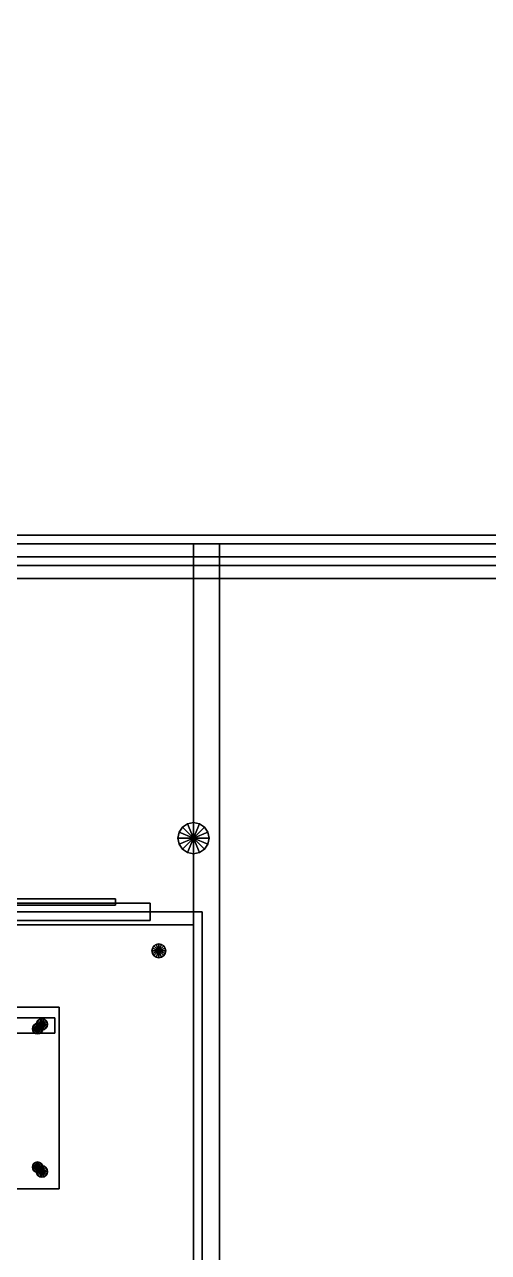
# Model space of a CAD drawing. Header units: millimetres. Extents: x -8000 to 18500, y -500 to 32500.
# Drawn here: x 4610 to 5681, y 10843 to 13680 of the extents above; entities that cross this region are included whole.
import ezdxf

# ---------------------------------------------------------------- set-up
doc = ezdxf.new("R2010")
doc.units = ezdxf.units.MM
for name, color, linetype in [('3D-CANOPY', 7, 'Continuous'), ('3D-FURNITURE', 7, 'Continuous'), ('3D-GLAZING', 7, 'Continuous'), ('3D-LIGHTS', 7, 'Continuous'), ('3D-PERGOLA', 7, 'Continuous'), ('3D-SITE', 7, 'Continuous'), ('3D-SLABS', 7, 'Continuous')]:
    doc.layers.add(name, color=color, linetype=linetype)

msp = doc.modelspace()

# ---------------------------------------------------------------- linework, layer by layer
at = {"layer": '3D-CANOPY', "color": 7}
for points in [[(1700, 11610, 3340), (1700, 11650, 3340), (4900, 11650, 3340), (4900, 11610, 3340)], [(1700, 11650, 3340), (1700, 11650, 3760), (4900, 11650, 3760), (4900, 11650, 3340)], [(1700, 11610, 3760), (4900, 11610, 3760), (4900, 11650, 3760), (1700, 11650, 3760)], [(4900, 11610, 3340), (4900, 11650, 3340), (4900, 11650, 3760), (4900, 11610, 3760)], [(1580, 10000, 3400), (1580, 11630, 3400), (5020, 11630, 3400), (5020, 10000, 3400)], [(1580, 11630, 3400), (1580, 11630, 3425), (5020, 11630, 3425), (5020, 11630, 3400)], [(1580, 10000, 3425), (5020, 10000, 3425), (5020, 11630, 3425), (1580, 11630, 3425)], [(1700, 11610, 3340), (4900, 11610, 3340), (4900, 11610, 3760), (1700, 11610, 3760)], [(5020, 10000, 3400), (5020, 11630, 3400), (5020, 11630, 3425), (5020, 10000, 3425)], [(1600, 10000, 3400), (1600, 11600, 3400), (5000, 11600, 3400), (5000, 10000, 3400)], [(1600, 11600, 3400), (1600, 11600, 3530), (5000, 11600, 3530), (5000, 11600, 3400)], [(1600, 10000, 3530), (5000, 10000, 3530), (5000, 11600, 3530), (1600, 11600, 3530)], [(5000, 10000, 3400), (5000, 11600, 3400), (5000, 11600, 3530), (5000, 10000, 3530)], [(4908.7, 11551.3, 3530), (4905.2, 11546.1, 3530), (4905.2, 11546.1, 4030), (4908.7, 11551.3, 4030)], [(4920, 11540, 4030), (4908.7, 11551.3, 4030), (4905.2, 11546.1, 4030), (4920, 11540, 4030)], [(4920, 11540, 3530), (4905.2, 11546.1, 3530), (4908.7, 11551.3, 3530), (4920, 11540, 3530)], [(4913.9, 11554.8, 3530), (4908.7, 11551.3, 3530), (4908.7, 11551.3, 4030), (4913.9, 11554.8, 4030)], [(4920, 11540, 4030), (4913.9, 11554.8, 4030), (4908.7, 11551.3, 4030), (4920, 11540, 4030)], [(4920, 11540, 3530), (4908.7, 11551.3, 3530), (4913.9, 11554.8, 3530), (4920, 11540, 3530)], [(4920, 11556, 3530), (4913.9, 11554.8, 3530), (4913.9, 11554.8, 4030), (4920, 11556, 4030)], [(4920, 11540, 4030), (4920, 11556, 4030), (4913.9, 11554.8, 4030), (4920, 11540, 4030)], [(4920, 11540, 3530), (4913.9, 11554.8, 3530), (4920, 11556, 3530), (4920, 11540, 3530)], [(4926.1, 11554.8, 3530), (4920, 11556, 3530), (4920, 11556, 4030), (4926.1, 11554.8, 4030)], [(4920, 11540, 4030), (4926.1, 11554.8, 4030), (4920, 11556, 4030), (4920, 11540, 4030)], [(4920, 11540, 3530), (4920, 11556, 3530), (4926.1, 11554.8, 3530), (4920, 11540, 3530)], [(4920, 11540, 4030), (4931.3, 11551.3, 4030), (4926.1, 11554.8, 4030), (4920, 11540, 4030)], [(4920, 11540, 3530), (4926.1, 11554.8, 3530), (4931.3, 11551.3, 3530), (4920, 11540, 3530)], [(4920, 11540, 4030), (4934.8, 11546.1, 4030), (4931.3, 11551.3, 4030), (4920, 11540, 4030)], [(4920, 11540, 3530), (4931.3, 11551.3, 3530), (4934.8, 11546.1, 3530), (4920, 11540, 3530)], [(4931.3, 11551.3, 3530), (4926.1, 11554.8, 3530), (4926.1, 11554.8, 4030), (4931.3, 11551.3, 4030)], [(4934.8, 11546.1, 3530), (4931.3, 11551.3, 3530), (4931.3, 11551.3, 4030), (4934.8, 11546.1, 4030)], [(4905.2, 11546.1, 3530), (4904, 11540, 3530), (4904, 11540, 4030), (4905.2, 11546.1, 4030)], [(4920, 11540, 4030), (4905.2, 11546.1, 4030), (4904, 11540, 4030), (4920, 11540, 4030)], [(4920, 11540, 3530), (4904, 11540, 3530), (4905.2, 11546.1, 3530), (4920, 11540, 3530)], [(4904, 11540, 3530), (4905.2, 11533.9, 3530), (4905.2, 11533.9, 4030), (4904, 11540, 4030)], [(4920, 11540, 4030), (4904, 11540, 4030), (4905.2, 11533.9, 4030), (4920, 11540, 4030)], [(4920, 11540, 3530), (4905.2, 11533.9, 3530), (4904, 11540, 3530), (4920, 11540, 3530)], [(4920, 11540, 4030), (4905.2, 11533.9, 4030), (4908.7, 11528.7, 4030), (4920, 11540, 4030)], [(4920, 11540, 3530), (4908.7, 11528.7, 3530), (4905.2, 11533.9, 3530), (4920, 11540, 3530)], [(4905.2, 11533.9, 3530), (4908.7, 11528.7, 3530), (4908.7, 11528.7, 4030), (4905.2, 11533.9, 4030)], [(4920, 11540, 4030), (4908.7, 11528.7, 4030), (4913.9, 11525.2, 4030), (4920, 11540, 4030)], [(4920, 11540, 3530), (4913.9, 11525.2, 3530), (4908.7, 11528.7, 3530), (4920, 11540, 3530)], [(4908.7, 11528.7, 3530), (4913.9, 11525.2, 3530), (4913.9, 11525.2, 4030), (4908.7, 11528.7, 4030)], [(4920, 11540, 4030), (4913.9, 11525.2, 4030), (4920, 11524, 4030), (4920, 11540, 4030)], [(4920, 11540, 3530), (4920, 11524, 3530), (4913.9, 11525.2, 3530), (4920, 11540, 3530)], [(4913.9, 11525.2, 3530), (4920, 11524, 3530), (4920, 11524, 4030), (4913.9, 11525.2, 4030)], [(4920, 11540, 4030), (4936, 11540, 4030), (4934.8, 11546.1, 4030), (4920, 11540, 4030)], [(4920, 11540, 3530), (4934.8, 11546.1, 3530), (4936, 11540, 3530), (4920, 11540, 3530)], [(4920, 11540, 4030), (4920, 11524, 4030), (4926.1, 11525.2, 4030), (4920, 11540, 4030)], [(4920, 11540, 3530), (4926.1, 11525.2, 3530), (4920, 11524, 3530), (4920, 11540, 3530)], [(4920, 11540, 4030), (4926.1, 11525.2, 4030), (4931.3, 11528.7, 4030), (4920, 11540, 4030)], [(4920, 11540, 3530), (4931.3, 11528.7, 3530), (4926.1, 11525.2, 3530), (4920, 11540, 3530)], [(4920, 11540, 4030), (4931.3, 11528.7, 4030), (4934.8, 11533.9, 4030), (4920, 11540, 4030)], [(4920, 11540, 3530), (4934.8, 11533.9, 3530), (4931.3, 11528.7, 3530), (4920, 11540, 3530)], [(4920, 11540, 4030), (4934.8, 11533.9, 4030), (4936, 11540, 4030), (4920, 11540, 4030)], [(4920, 11540, 3530), (4936, 11540, 3530), (4934.8, 11533.9, 3530), (4920, 11540, 3530)], [(4920, 11524, 3530), (4926.1, 11525.2, 3530), (4926.1, 11525.2, 4030), (4920, 11524, 4030)], [(4926.1, 11525.2, 3530), (4931.3, 11528.7, 3530), (4931.3, 11528.7, 4030), (4926.1, 11525.2, 4030)], [(4931.3, 11528.7, 3530), (4934.8, 11533.9, 3530), (4934.8, 11533.9, 4030), (4931.3, 11528.7, 4030)], [(4936, 11540, 3530), (4934.8, 11546.1, 3530), (4934.8, 11546.1, 4030), (4936, 11540, 4030)], [(4934.8, 11533.9, 3530), (4936, 11540, 3530), (4936, 11540, 4030), (4934.8, 11533.9, 4030)]]:
    msp.add_3dface(points, dxfattribs=at)
at = {"layer": '3D-FURNITURE', "color": 7}
for points in [[(4270, 10990, 4360), (4270, 11410, 4360), (4690, 11410, 4360), (4690, 10990, 4360)], [(4270, 11410, 4360), (4270, 11410, 4400), (4690, 11410, 4400), (4690, 11410, 4360)], [(4270, 10990, 4400), (4690, 10990, 4400), (4690, 11410, 4400), (4270, 11410, 4400)], [(4690, 10990, 4360), (4690, 11410, 4360), (4690, 11410, 4400), (4690, 10990, 4400)], [(4280, 11350, 4650), (4280, 11385, 4650), (4680, 11385, 4650), (4680, 11350, 4650)], [(4280, 11385, 4650), (4280, 11385, 4740), (4680, 11385, 4740), (4680, 11385, 4650)], [(4280, 11350, 4740), (4680, 11350, 4740), (4680, 11385, 4740), (4280, 11385, 4740)], [(4640.8, 11379.2, 3950), (4638, 11375, 3950), (4638, 11375, 4380), (4640.8, 11379.2, 4380)], [(4650, 11370, 4380), (4640.8, 11379.2, 4380), (4638, 11375, 4380), (4650, 11370, 4380)], [(4650, 11370, 3950), (4638, 11375, 3950), (4640.8, 11379.2, 3950), (4650, 11370, 3950)], [(4645, 11382, 3950), (4640.8, 11379.2, 3950), (4640.8, 11379.2, 4380), (4645, 11382, 4380)], [(4650, 11370, 4380), (4645, 11382, 4380), (4640.8, 11379.2, 4380), (4650, 11370, 4380)], [(4650, 11370, 3950), (4640.8, 11379.2, 3950), (4645, 11382, 3950), (4650, 11370, 3950)], [(4650, 11383, 3950), (4645, 11382, 3950), (4645, 11382, 4380), (4650, 11383, 4380)], [(4650, 11370, 4380), (4650, 11383, 4380), (4645, 11382, 4380), (4650, 11370, 4380)], [(4650, 11370, 3950), (4645, 11382, 3950), (4650, 11383, 3950), (4650, 11370, 3950)], [(4655, 11382, 3950), (4650, 11383, 3950), (4650, 11383, 4380), (4655, 11382, 4380)], [(4650, 11370, 4380), (4655, 11382, 4380), (4650, 11383, 4380), (4650, 11370, 4380)], [(4650, 11370, 3950), (4650, 11383, 3950), (4655, 11382, 3950), (4650, 11370, 3950)], [(4650, 11370, 4380), (4659.2, 11379.2, 4380), (4655, 11382, 4380), (4650, 11370, 4380)], [(4650, 11370, 3950), (4655, 11382, 3950), (4659.2, 11379.2, 3950), (4650, 11370, 3950)], [(4650, 11370, 4380), (4662, 11375, 4380), (4659.2, 11379.2, 4380), (4650, 11370, 4380)], [(4650, 11370, 3950), (4659.2, 11379.2, 3950), (4662, 11375, 3950), (4650, 11370, 3950)], [(4659.2, 11379.2, 3950), (4655, 11382, 3950), (4655, 11382, 4380), (4659.2, 11379.2, 4380)], [(4662, 11375, 3950), (4659.2, 11379.2, 3950), (4659.2, 11379.2, 4380), (4662, 11375, 4380)], [(4680, 11350, 4650), (4680, 11385, 4650), (4680, 11385, 4740), (4680, 11350, 4740)], [(4280, 11350, 4650), (4680, 11350, 4650), (4680, 11350, 4740), (4280, 11350, 4740)], [(4628.9, 11364.6, 4380), (4628, 11360, 4380), (4628, 11360, 4730), (4628.9, 11364.6, 4730)], [(4640, 11360, 4730), (4628.9, 11364.6, 4730), (4628, 11360, 4730), (4640, 11360, 4730)], [(4640, 11360, 4380), (4628, 11360, 4380), (4628.9, 11364.6, 4380), (4640, 11360, 4380)], [(4628, 11360, 4380), (4628.9, 11355.4, 4380), (4628.9, 11355.4, 4730), (4628, 11360, 4730)], [(4640, 11360, 4730), (4628, 11360, 4730), (4628.9, 11355.4, 4730), (4640, 11360, 4730)], [(4640, 11360, 4380), (4628.9, 11355.4, 4380), (4628, 11360, 4380), (4640, 11360, 4380)], [(4631.5, 11368.5, 4380), (4628.9, 11364.6, 4380), (4628.9, 11364.6, 4730), (4631.5, 11368.5, 4730)], [(4640, 11360, 4730), (4631.5, 11368.5, 4730), (4628.9, 11364.6, 4730), (4640, 11360, 4730)], [(4640, 11360, 4380), (4628.9, 11364.6, 4380), (4631.5, 11368.5, 4380), (4640, 11360, 4380)], [(4640, 11360, 4730), (4628.9, 11355.4, 4730), (4631.5, 11351.5, 4730), (4640, 11360, 4730)], [(4640, 11360, 4380), (4631.5, 11351.5, 4380), (4628.9, 11355.4, 4380), (4640, 11360, 4380)], [(4628.9, 11355.4, 4380), (4631.5, 11351.5, 4380), (4631.5, 11351.5, 4730), (4628.9, 11355.4, 4730)], [(4635.4, 11371.1, 4380), (4631.5, 11368.5, 4380), (4631.5, 11368.5, 4730), (4635.4, 11371.1, 4730)], [(4640, 11360, 4730), (4635.4, 11371.1, 4730), (4631.5, 11368.5, 4730), (4640, 11360, 4730)], [(4640, 11360, 4380), (4631.5, 11368.5, 4380), (4635.4, 11371.1, 4380), (4640, 11360, 4380)], [(4640, 11360, 4730), (4631.5, 11351.5, 4730), (4635.4, 11348.9, 4730), (4640, 11360, 4730)], [(4640, 11360, 4380), (4635.4, 11348.9, 4380), (4631.5, 11351.5, 4380), (4640, 11360, 4380)], [(4631.5, 11351.5, 4380), (4635.4, 11348.9, 4380), (4635.4, 11348.9, 4730), (4631.5, 11351.5, 4730)], [(4640, 11372, 4380), (4635.4, 11371.1, 4380), (4635.4, 11371.1, 4730), (4640, 11372, 4730)], [(4640, 11360, 4730), (4640, 11372, 4730), (4635.4, 11371.1, 4730), (4640, 11360, 4730)], [(4640, 11360, 4380), (4635.4, 11371.1, 4380), (4640, 11372, 4380), (4640, 11360, 4380)], [(4640, 11360, 4730), (4635.4, 11348.9, 4730), (4640, 11348, 4730), (4640, 11360, 4730)], [(4640, 11360, 4380), (4640, 11348, 4380), (4635.4, 11348.9, 4380), (4640, 11360, 4380)], [(4635.4, 11348.9, 4380), (4640, 11348, 4380), (4640, 11348, 4730), (4635.4, 11348.9, 4730)], [(4638, 11375, 3950), (4637, 11370, 3950), (4637, 11370, 4380), (4638, 11375, 4380)], [(4650, 11370, 4380), (4638, 11375, 4380), (4637, 11370, 4380), (4650, 11370, 4380)], [(4650, 11370, 3950), (4637, 11370, 3950), (4638, 11375, 3950), (4650, 11370, 3950)], [(4637, 11370, 3950), (4638, 11365, 3950), (4638, 11365, 4380), (4637, 11370, 4380)], [(4650, 11370, 4380), (4637, 11370, 4380), (4638, 11365, 4380), (4650, 11370, 4380)], [(4650, 11370, 3950), (4638, 11365, 3950), (4637, 11370, 3950), (4650, 11370, 3950)], [(4650, 11370, 4380), (4638, 11365, 4380), (4640.8, 11360.8, 4380), (4650, 11370, 4380)], [(4650, 11370, 3950), (4640.8, 11360.8, 3950), (4638, 11365, 3950), (4650, 11370, 3950)], [(4638, 11365, 3950), (4640.8, 11360.8, 3950), (4640.8, 11360.8, 4380), (4638, 11365, 4380)], [(4644.6, 11371.1, 4380), (4640, 11372, 4380), (4640, 11372, 4730), (4644.6, 11371.1, 4730)], [(4640, 11360, 4730), (4644.6, 11371.1, 4730), (4640, 11372, 4730), (4640, 11360, 4730)], [(4640, 11360, 4380), (4640, 11372, 4380), (4644.6, 11371.1, 4380), (4640, 11360, 4380)], [(4640, 11360, 4730), (4648.5, 11368.5, 4730), (4644.6, 11371.1, 4730), (4640, 11360, 4730)], [(4640, 11360, 4380), (4644.6, 11371.1, 4380), (4648.5, 11368.5, 4380), (4640, 11360, 4380)], [(4640, 11360, 4730), (4651.1, 11364.6, 4730), (4648.5, 11368.5, 4730), (4640, 11360, 4730)], [(4640, 11360, 4380), (4648.5, 11368.5, 4380), (4651.1, 11364.6, 4380), (4640, 11360, 4380)], [(4640, 11360, 4730), (4652, 11360, 4730), (4651.1, 11364.6, 4730), (4640, 11360, 4730)], [(4640, 11360, 4380), (4651.1, 11364.6, 4380), (4652, 11360, 4380), (4640, 11360, 4380)], [(4640, 11360, 4730), (4640, 11348, 4730), (4644.6, 11348.9, 4730), (4640, 11360, 4730)], [(4640, 11360, 4380), (4644.6, 11348.9, 4380), (4640, 11348, 4380), (4640, 11360, 4380)], [(4640, 11360, 4730), (4644.6, 11348.9, 4730), (4648.5, 11351.5, 4730), (4640, 11360, 4730)], [(4640, 11360, 4380), (4648.5, 11351.5, 4380), (4644.6, 11348.9, 4380), (4640, 11360, 4380)], [(4640, 11360, 4730), (4648.5, 11351.5, 4730), (4651.1, 11355.4, 4730), (4640, 11360, 4730)], [(4640, 11360, 4380), (4651.1, 11355.4, 4380), (4648.5, 11351.5, 4380), (4640, 11360, 4380)], [(4640, 11360, 4730), (4651.1, 11355.4, 4730), (4652, 11360, 4730), (4640, 11360, 4730)], [(4640, 11360, 4380), (4652, 11360, 4380), (4651.1, 11355.4, 4380), (4640, 11360, 4380)], [(4640, 11348, 4380), (4644.6, 11348.9, 4380), (4644.6, 11348.9, 4730), (4640, 11348, 4730)], [(4650, 11370, 4380), (4640.8, 11360.8, 4380), (4645, 11358, 4380), (4650, 11370, 4380)], [(4650, 11370, 3950), (4645, 11358, 3950), (4640.8, 11360.8, 3950), (4650, 11370, 3950)], [(4640.8, 11360.8, 3950), (4645, 11358, 3950), (4645, 11358, 4380), (4640.8, 11360.8, 4380)], [(4648.5, 11368.5, 4380), (4644.6, 11371.1, 4380), (4644.6, 11371.1, 4730), (4648.5, 11368.5, 4730)], [(4644.6, 11348.9, 4380), (4648.5, 11351.5, 4380), (4648.5, 11351.5, 4730), (4644.6, 11348.9, 4730)], [(4650, 11370, 4380), (4645, 11358, 4380), (4650, 11357, 4380), (4650, 11370, 4380)], [(4650, 11370, 3950), (4650, 11357, 3950), (4645, 11358, 3950), (4650, 11370, 3950)], [(4645, 11358, 3950), (4650, 11357, 3950), (4650, 11357, 4380), (4645, 11358, 4380)], [(4651.1, 11364.6, 4380), (4648.5, 11368.5, 4380), (4648.5, 11368.5, 4730), (4651.1, 11364.6, 4730)], [(4648.5, 11351.5, 4380), (4651.1, 11355.4, 4380), (4651.1, 11355.4, 4730), (4648.5, 11351.5, 4730)], [(4650, 11370, 4380), (4663, 11370, 4380), (4662, 11375, 4380), (4650, 11370, 4380)], [(4650, 11370, 3950), (4662, 11375, 3950), (4663, 11370, 3950), (4650, 11370, 3950)], [(4650, 11370, 4380), (4650, 11357, 4380), (4655, 11358, 4380), (4650, 11370, 4380)], [(4650, 11370, 3950), (4655, 11358, 3950), (4650, 11357, 3950), (4650, 11370, 3950)], [(4650, 11370, 4380), (4655, 11358, 4380), (4659.2, 11360.8, 4380), (4650, 11370, 4380)], [(4650, 11370, 3950), (4659.2, 11360.8, 3950), (4655, 11358, 3950), (4650, 11370, 3950)], [(4650, 11370, 4380), (4659.2, 11360.8, 4380), (4662, 11365, 4380), (4650, 11370, 4380)], [(4650, 11370, 3950), (4662, 11365, 3950), (4659.2, 11360.8, 3950), (4650, 11370, 3950)], [(4650, 11370, 4380), (4662, 11365, 4380), (4663, 11370, 4380), (4650, 11370, 4380)], [(4650, 11370, 3950), (4663, 11370, 3950), (4662, 11365, 3950), (4650, 11370, 3950)], [(4650, 11357, 3950), (4655, 11358, 3950), (4655, 11358, 4380), (4650, 11357, 4380)], [(4652, 11360, 4380), (4651.1, 11364.6, 4380), (4651.1, 11364.6, 4730), (4652, 11360, 4730)], [(4651.1, 11355.4, 4380), (4652, 11360, 4380), (4652, 11360, 4730), (4651.1, 11355.4, 4730)], [(4655, 11358, 3950), (4659.2, 11360.8, 3950), (4659.2, 11360.8, 4380), (4655, 11358, 4380)], [(4659.2, 11360.8, 3950), (4662, 11365, 3950), (4662, 11365, 4380), (4659.2, 11360.8, 4380)], [(4663, 11370, 3950), (4662, 11375, 3950), (4662, 11375, 4380), (4663, 11370, 4380)], [(4662, 11365, 3950), (4663, 11370, 3950), (4663, 11370, 4380), (4662, 11365, 4380)], [(4628.9, 11044.6, 4380), (4628, 11040, 4380), (4628, 11040, 4730), (4628.9, 11044.6, 4730)], [(4640, 11040, 4730), (4628.9, 11044.6, 4730), (4628, 11040, 4730), (4640, 11040, 4730)], [(4640, 11040, 4380), (4628, 11040, 4380), (4628.9, 11044.6, 4380), (4640, 11040, 4380)], [(4628, 11040, 4380), (4628.9, 11035.4, 4380), (4628.9, 11035.4, 4730), (4628, 11040, 4730)], [(4640, 11040, 4730), (4628, 11040, 4730), (4628.9, 11035.4, 4730), (4640, 11040, 4730)], [(4640, 11040, 4380), (4628.9, 11035.4, 4380), (4628, 11040, 4380), (4640, 11040, 4380)], [(4631.5, 11048.5, 4380), (4628.9, 11044.6, 4380), (4628.9, 11044.6, 4730), (4631.5, 11048.5, 4730)], [(4640, 11040, 4730), (4631.5, 11048.5, 4730), (4628.9, 11044.6, 4730), (4640, 11040, 4730)], [(4640, 11040, 4380), (4628.9, 11044.6, 4380), (4631.5, 11048.5, 4380), (4640, 11040, 4380)], [(4640, 11040, 4730), (4628.9, 11035.4, 4730), (4631.5, 11031.5, 4730), (4640, 11040, 4730)], [(4640, 11040, 4380), (4631.5, 11031.5, 4380), (4628.9, 11035.4, 4380), (4640, 11040, 4380)], [(4635.4, 11051.1, 4380), (4631.5, 11048.5, 4380), (4631.5, 11048.5, 4730), (4635.4, 11051.1, 4730)], [(4640, 11040, 4730), (4635.4, 11051.1, 4730), (4631.5, 11048.5, 4730), (4640, 11040, 4730)], [(4640, 11040, 4380), (4631.5, 11048.5, 4380), (4635.4, 11051.1, 4380), (4640, 11040, 4380)], [(4640, 11040, 4730), (4631.5, 11031.5, 4730), (4635.4, 11028.9, 4730), (4640, 11040, 4730)], [(4640, 11040, 4380), (4635.4, 11028.9, 4380), (4631.5, 11031.5, 4380), (4640, 11040, 4380)], [(4640, 11052, 4380), (4635.4, 11051.1, 4380), (4635.4, 11051.1, 4730), (4640, 11052, 4730)], [(4640, 11040, 4730), (4640, 11052, 4730), (4635.4, 11051.1, 4730), (4640, 11040, 4730)], [(4640, 11040, 4380), (4635.4, 11051.1, 4380), (4640, 11052, 4380), (4640, 11040, 4380)], [(4640, 11040, 4730), (4635.4, 11028.9, 4730), (4640, 11028, 4730), (4640, 11040, 4730)], [(4640, 11040, 4380), (4640, 11028, 4380), (4635.4, 11028.9, 4380), (4640, 11040, 4380)], [(4640.8, 11039.2, 3950), (4638, 11035, 3950), (4638, 11035, 4380), (4640.8, 11039.2, 4380)], [(4650, 11030, 4380), (4640.8, 11039.2, 4380), (4638, 11035, 4380), (4650, 11030, 4380)], [(4650, 11030, 3950), (4638, 11035, 3950), (4640.8, 11039.2, 3950), (4650, 11030, 3950)], [(4644.6, 11051.1, 4380), (4640, 11052, 4380), (4640, 11052, 4730), (4644.6, 11051.1, 4730)], [(4640, 11040, 4730), (4644.6, 11051.1, 4730), (4640, 11052, 4730), (4640, 11040, 4730)], [(4640, 11040, 4380), (4640, 11052, 4380), (4644.6, 11051.1, 4380), (4640, 11040, 4380)], [(4640, 11040, 4730), (4648.5, 11048.5, 4730), (4644.6, 11051.1, 4730), (4640, 11040, 4730)], [(4640, 11040, 4380), (4644.6, 11051.1, 4380), (4648.5, 11048.5, 4380), (4640, 11040, 4380)], [(4640, 11040, 4730), (4651.1, 11044.6, 4730), (4648.5, 11048.5, 4730), (4640, 11040, 4730)], [(4640, 11040, 4380), (4648.5, 11048.5, 4380), (4651.1, 11044.6, 4380), (4640, 11040, 4380)], [(4640, 11040, 4730), (4652, 11040, 4730), (4651.1, 11044.6, 4730), (4640, 11040, 4730)], [(4640, 11040, 4380), (4651.1, 11044.6, 4380), (4652, 11040, 4380), (4640, 11040, 4380)], [(4640, 11040, 4730), (4640, 11028, 4730), (4644.6, 11028.9, 4730), (4640, 11040, 4730)], [(4640, 11040, 4380), (4644.6, 11028.9, 4380), (4640, 11028, 4380), (4640, 11040, 4380)], [(4640, 11040, 4730), (4644.6, 11028.9, 4730), (4648.5, 11031.5, 4730), (4640, 11040, 4730)], [(4640, 11040, 4380), (4648.5, 11031.5, 4380), (4644.6, 11028.9, 4380), (4640, 11040, 4380)], [(4640, 11040, 4730), (4648.5, 11031.5, 4730), (4651.1, 11035.4, 4730), (4640, 11040, 4730)], [(4640, 11040, 4380), (4651.1, 11035.4, 4380), (4648.5, 11031.5, 4380), (4640, 11040, 4380)], [(4640, 11040, 4730), (4651.1, 11035.4, 4730), (4652, 11040, 4730), (4640, 11040, 4730)], [(4640, 11040, 4380), (4652, 11040, 4380), (4651.1, 11035.4, 4380), (4640, 11040, 4380)], [(4645, 11042, 3950), (4640.8, 11039.2, 3950), (4640.8, 11039.2, 4380), (4645, 11042, 4380)], [(4650, 11030, 4380), (4645, 11042, 4380), (4640.8, 11039.2, 4380), (4650, 11030, 4380)], [(4650, 11030, 3950), (4640.8, 11039.2, 3950), (4645, 11042, 3950), (4650, 11030, 3950)], [(4648.5, 11048.5, 4380), (4644.6, 11051.1, 4380), (4644.6, 11051.1, 4730), (4648.5, 11048.5, 4730)], [(4650, 11043, 3950), (4645, 11042, 3950), (4645, 11042, 4380), (4650, 11043, 4380)], [(4650, 11030, 4380), (4650, 11043, 4380), (4645, 11042, 4380), (4650, 11030, 4380)], [(4650, 11030, 3950), (4645, 11042, 3950), (4650, 11043, 3950), (4650, 11030, 3950)], [(4651.1, 11044.6, 4380), (4648.5, 11048.5, 4380), (4648.5, 11048.5, 4730), (4651.1, 11044.6, 4730)], [(4655, 11042, 3950), (4650, 11043, 3950), (4650, 11043, 4380), (4655, 11042, 4380)], [(4650, 11030, 4380), (4655, 11042, 4380), (4650, 11043, 4380), (4650, 11030, 4380)], [(4650, 11030, 3950), (4650, 11043, 3950), (4655, 11042, 3950), (4650, 11030, 3950)], [(4650, 11030, 4380), (4659.2, 11039.2, 4380), (4655, 11042, 4380), (4650, 11030, 4380)], [(4650, 11030, 3950), (4655, 11042, 3950), (4659.2, 11039.2, 3950), (4650, 11030, 3950)], [(4650, 11030, 4380), (4662, 11035, 4380), (4659.2, 11039.2, 4380), (4650, 11030, 4380)], [(4650, 11030, 3950), (4659.2, 11039.2, 3950), (4662, 11035, 3950), (4650, 11030, 3950)], [(4652, 11040, 4380), (4651.1, 11044.6, 4380), (4651.1, 11044.6, 4730), (4652, 11040, 4730)], [(4651.1, 11035.4, 4380), (4652, 11040, 4380), (4652, 11040, 4730), (4651.1, 11035.4, 4730)], [(4659.2, 11039.2, 3950), (4655, 11042, 3950), (4655, 11042, 4380), (4659.2, 11039.2, 4380)], [(4662, 11035, 3950), (4659.2, 11039.2, 3950), (4659.2, 11039.2, 4380), (4662, 11035, 4380)], [(4628.9, 11035.4, 4380), (4631.5, 11031.5, 4380), (4631.5, 11031.5, 4730), (4628.9, 11035.4, 4730)], [(4631.5, 11031.5, 4380), (4635.4, 11028.9, 4380), (4635.4, 11028.9, 4730), (4631.5, 11031.5, 4730)], [(4635.4, 11028.9, 4380), (4640, 11028, 4380), (4640, 11028, 4730), (4635.4, 11028.9, 4730)], [(4638, 11035, 3950), (4637, 11030, 3950), (4637, 11030, 4380), (4638, 11035, 4380)], [(4650, 11030, 4380), (4638, 11035, 4380), (4637, 11030, 4380), (4650, 11030, 4380)], [(4650, 11030, 3950), (4637, 11030, 3950), (4638, 11035, 3950), (4650, 11030, 3950)], [(4637, 11030, 3950), (4638, 11025, 3950), (4638, 11025, 4380), (4637, 11030, 4380)], [(4650, 11030, 4380), (4637, 11030, 4380), (4638, 11025, 4380), (4650, 11030, 4380)], [(4650, 11030, 3950), (4638, 11025, 3950), (4637, 11030, 3950), (4650, 11030, 3950)], [(4650, 11030, 4380), (4638, 11025, 4380), (4640.8, 11020.8, 4380), (4650, 11030, 4380)], [(4650, 11030, 3950), (4640.8, 11020.8, 3950), (4638, 11025, 3950), (4650, 11030, 3950)], [(4638, 11025, 3950), (4640.8, 11020.8, 3950), (4640.8, 11020.8, 4380), (4638, 11025, 4380)], [(4640, 11028, 4380), (4644.6, 11028.9, 4380), (4644.6, 11028.9, 4730), (4640, 11028, 4730)], [(4650, 11030, 4380), (4640.8, 11020.8, 4380), (4645, 11018, 4380), (4650, 11030, 4380)], [(4650, 11030, 3950), (4645, 11018, 3950), (4640.8, 11020.8, 3950), (4650, 11030, 3950)], [(4640.8, 11020.8, 3950), (4645, 11018, 3950), (4645, 11018, 4380), (4640.8, 11020.8, 4380)], [(4644.6, 11028.9, 4380), (4648.5, 11031.5, 4380), (4648.5, 11031.5, 4730), (4644.6, 11028.9, 4730)], [(4650, 11030, 4380), (4645, 11018, 4380), (4650, 11017, 4380), (4650, 11030, 4380)], [(4650, 11030, 3950), (4650, 11017, 3950), (4645, 11018, 3950), (4650, 11030, 3950)], [(4645, 11018, 3950), (4650, 11017, 3950), (4650, 11017, 4380), (4645, 11018, 4380)], [(4648.5, 11031.5, 4380), (4651.1, 11035.4, 4380), (4651.1, 11035.4, 4730), (4648.5, 11031.5, 4730)], [(4650, 11030, 4380), (4663, 11030, 4380), (4662, 11035, 4380), (4650, 11030, 4380)], [(4650, 11030, 3950), (4662, 11035, 3950), (4663, 11030, 3950), (4650, 11030, 3950)], [(4650, 11030, 4380), (4650, 11017, 4380), (4655, 11018, 4380), (4650, 11030, 4380)], [(4650, 11030, 3950), (4655, 11018, 3950), (4650, 11017, 3950), (4650, 11030, 3950)], [(4650, 11030, 4380), (4655, 11018, 4380), (4659.2, 11020.8, 4380), (4650, 11030, 4380)], [(4650, 11030, 3950), (4659.2, 11020.8, 3950), (4655, 11018, 3950), (4650, 11030, 3950)], [(4650, 11030, 4380), (4659.2, 11020.8, 4380), (4662, 11025, 4380), (4650, 11030, 4380)], [(4650, 11030, 3950), (4662, 11025, 3950), (4659.2, 11020.8, 3950), (4650, 11030, 3950)], [(4650, 11030, 4380), (4662, 11025, 4380), (4663, 11030, 4380), (4650, 11030, 4380)], [(4650, 11030, 3950), (4663, 11030, 3950), (4662, 11025, 3950), (4650, 11030, 3950)], [(4650, 11017, 3950), (4655, 11018, 3950), (4655, 11018, 4380), (4650, 11017, 4380)], [(4655, 11018, 3950), (4659.2, 11020.8, 3950), (4659.2, 11020.8, 4380), (4655, 11018, 4380)], [(4659.2, 11020.8, 3950), (4662, 11025, 3950), (4662, 11025, 4380), (4659.2, 11020.8, 4380)], [(4663, 11030, 3950), (4662, 11035, 3950), (4662, 11035, 4380), (4663, 11030, 4380)], [(4662, 11025, 3950), (4663, 11030, 3950), (4663, 11030, 4380), (4662, 11025, 4380)], [(4270, 10990, 4360), (4690, 10990, 4360), (4690, 10990, 4400), (4270, 10990, 4400)]]:
    msp.add_3dface(points, dxfattribs=at)
at = {"layer": '3D-GLAZING', "color": 7}
for points in [[(0, 12430, 5030), (0, 12500, 5030), (10000, 12500, 5030), (10000, 12430, 5030)], [(0, 12500, 5030), (0, 12500, 5070), (10000, 12500, 5070), (10000, 12500, 5030)], [(0, 12430, 5070), (10000, 12430, 5070), (10000, 12500, 5070), (0, 12500, 5070)], [(50, 12450, 3950), (50, 12480, 3950), (9950, 12480, 3950), (9950, 12450, 3950)], [(50, 12480, 3950), (50, 12480, 5030), (9950, 12480, 5030), (9950, 12480, 3950)], [(50, 12450, 5030), (9950, 12450, 5030), (9950, 12480, 5030), (50, 12480, 5030)], [(0, 12430, 5030), (10000, 12430, 5030), (10000, 12430, 5070), (0, 12430, 5070)], [(50, 12450, 3950), (9950, 12450, 3950), (9950, 12450, 5030), (50, 12450, 5030)]]:
    msp.add_3dface(points, dxfattribs=at)
at = {"layer": '3D-LIGHTS', "color": 7}
for points in [[(4986.2, 11833.3, 6510), (4974.5, 11825.5, 6510), (4974.5, 11825.5, 6550), (4986.2, 11833.3, 6550)], [(5000, 11800, 6550), (4986.2, 11833.3, 6550), (4974.5, 11825.5, 6550), (5000, 11800, 6550)], [(5000, 11800, 6510), (4974.5, 11825.5, 6510), (4986.2, 11833.3, 6510), (5000, 11800, 6510)], [(5000, 11836, 6510), (4986.2, 11833.3, 6510), (4986.2, 11833.3, 6550), (5000, 11836, 6550)], [(5000, 11800, 6550), (5000, 11836, 6550), (4986.2, 11833.3, 6550), (5000, 11800, 6550)], [(5000, 11800, 6510), (4986.2, 11833.3, 6510), (5000, 11836, 6510), (5000, 11800, 6510)], [(5013.8, 11833.3, 6510), (5000, 11836, 6510), (5000, 11836, 6550), (5013.8, 11833.3, 6550)], [(5000, 11800, 6550), (5013.8, 11833.3, 6550), (5000, 11836, 6550), (5000, 11800, 6550)], [(5000, 11800, 6510), (5000, 11836, 6510), (5013.8, 11833.3, 6510), (5000, 11800, 6510)], [(5000, 11800, 6550), (5025.5, 11825.5, 6550), (5013.8, 11833.3, 6550), (5000, 11800, 6550)], [(5000, 11800, 6510), (5013.8, 11833.3, 6510), (5025.5, 11825.5, 6510), (5000, 11800, 6510)], [(5025.5, 11825.5, 6510), (5013.8, 11833.3, 6510), (5013.8, 11833.3, 6550), (5025.5, 11825.5, 6550)], [(4966.7, 11813.8, 6510), (4964, 11800, 6510), (4964, 11800, 6550), (4966.7, 11813.8, 6550)], [(5000, 11800, 6550), (4966.7, 11813.8, 6550), (4964, 11800, 6550), (5000, 11800, 6550)], [(5000, 11800, 6510), (4964, 11800, 6510), (4966.7, 11813.8, 6510), (5000, 11800, 6510)], [(4974.5, 11825.5, 6510), (4966.7, 11813.8, 6510), (4966.7, 11813.8, 6550), (4974.5, 11825.5, 6550)], [(5000, 11800, 6550), (4974.5, 11825.5, 6550), (4966.7, 11813.8, 6550), (5000, 11800, 6550)], [(5000, 11800, 6510), (4966.7, 11813.8, 6510), (4974.5, 11825.5, 6510), (5000, 11800, 6510)], [(4997.9, 11802.1, 6550), (4997.2, 11801.1, 6550), (4997.2, 11801.1, 6780), (4997.9, 11802.1, 6780)], [(5000, 11800, 6780), (4997.9, 11802.1, 6780), (4997.2, 11801.1, 6780), (5000, 11800, 6780)], [(5000, 11800, 6550), (4997.2, 11801.1, 6550), (4997.9, 11802.1, 6550), (5000, 11800, 6550)], [(4998.9, 11802.8, 6550), (4997.9, 11802.1, 6550), (4997.9, 11802.1, 6780), (4998.9, 11802.8, 6780)], [(5000, 11800, 6780), (4998.9, 11802.8, 6780), (4997.9, 11802.1, 6780), (5000, 11800, 6780)], [(5000, 11800, 6550), (4997.9, 11802.1, 6550), (4998.9, 11802.8, 6550), (5000, 11800, 6550)], [(5000, 11803, 6550), (4998.9, 11802.8, 6550), (4998.9, 11802.8, 6780), (5000, 11803, 6780)], [(5000, 11800, 6780), (5000, 11803, 6780), (4998.9, 11802.8, 6780), (5000, 11800, 6780)], [(5000, 11800, 6550), (4998.9, 11802.8, 6550), (5000, 11803, 6550), (5000, 11800, 6550)], [(5000, 11800, 6550), (5033.3, 11813.8, 6550), (5025.5, 11825.5, 6550), (5000, 11800, 6550)], [(5000, 11800, 6510), (5025.5, 11825.5, 6510), (5033.3, 11813.8, 6510), (5000, 11800, 6510)], [(5000, 11800, 6550), (5036, 11800, 6550), (5033.3, 11813.8, 6550), (5000, 11800, 6550)], [(5000, 11800, 6510), (5033.3, 11813.8, 6510), (5036, 11800, 6510), (5000, 11800, 6510)], [(5001.1, 11802.8, 6550), (5000, 11803, 6550), (5000, 11803, 6780), (5001.1, 11802.8, 6780)], [(5000, 11800, 6780), (5001.1, 11802.8, 6780), (5000, 11803, 6780), (5000, 11800, 6780)], [(5000, 11800, 6550), (5000, 11803, 6550), (5001.1, 11802.8, 6550), (5000, 11800, 6550)], [(5000, 11800, 6780), (5002.1, 11802.1, 6780), (5001.1, 11802.8, 6780), (5000, 11800, 6780)], [(5000, 11800, 6550), (5001.1, 11802.8, 6550), (5002.1, 11802.1, 6550), (5000, 11800, 6550)], [(5000, 11800, 6780), (5002.8, 11801.1, 6780), (5002.1, 11802.1, 6780), (5000, 11800, 6780)], [(5000, 11800, 6550), (5002.1, 11802.1, 6550), (5002.8, 11801.1, 6550), (5000, 11800, 6550)], [(5002.1, 11802.1, 6550), (5001.1, 11802.8, 6550), (5001.1, 11802.8, 6780), (5002.1, 11802.1, 6780)], [(5002.8, 11801.1, 6550), (5002.1, 11802.1, 6550), (5002.1, 11802.1, 6780), (5002.8, 11801.1, 6780)], [(5033.3, 11813.8, 6510), (5025.5, 11825.5, 6510), (5025.5, 11825.5, 6550), (5033.3, 11813.8, 6550)], [(5036, 11800, 6510), (5033.3, 11813.8, 6510), (5033.3, 11813.8, 6550), (5036, 11800, 6550)], [(4964, 11800, 6510), (4966.7, 11786.2, 6510), (4966.7, 11786.2, 6550), (4964, 11800, 6550)], [(5000, 11800, 6550), (4964, 11800, 6550), (4966.7, 11786.2, 6550), (5000, 11800, 6550)], [(5000, 11800, 6510), (4966.7, 11786.2, 6510), (4964, 11800, 6510), (5000, 11800, 6510)], [(5000, 11800, 6550), (4966.7, 11786.2, 6550), (4974.5, 11774.5, 6550), (5000, 11800, 6550)], [(5000, 11800, 6510), (4974.5, 11774.5, 6510), (4966.7, 11786.2, 6510), (5000, 11800, 6510)], [(4966.7, 11786.2, 6510), (4974.5, 11774.5, 6510), (4974.5, 11774.5, 6550), (4966.7, 11786.2, 6550)], [(5000, 11800, 6550), (4974.5, 11774.5, 6550), (4986.2, 11766.7, 6550), (5000, 11800, 6550)], [(5000, 11800, 6510), (4986.2, 11766.7, 6510), (4974.5, 11774.5, 6510), (5000, 11800, 6510)], [(4974.5, 11774.5, 6510), (4986.2, 11766.7, 6510), (4986.2, 11766.7, 6550), (4974.5, 11774.5, 6550)], [(5000, 11800, 6550), (4986.2, 11766.7, 6550), (5000, 11764, 6550), (5000, 11800, 6550)], [(5000, 11800, 6510), (5000, 11764, 6510), (4986.2, 11766.7, 6510), (5000, 11800, 6510)], [(4997.2, 11801.1, 6550), (4997, 11800, 6550), (4997, 11800, 6780), (4997.2, 11801.1, 6780)], [(5000, 11800, 6780), (4997.2, 11801.1, 6780), (4997, 11800, 6780), (5000, 11800, 6780)], [(5000, 11800, 6550), (4997, 11800, 6550), (4997.2, 11801.1, 6550), (5000, 11800, 6550)], [(4997, 11800, 6550), (4997.2, 11798.9, 6550), (4997.2, 11798.9, 6780), (4997, 11800, 6780)], [(5000, 11800, 6780), (4997, 11800, 6780), (4997.2, 11798.9, 6780), (5000, 11800, 6780)], [(5000, 11800, 6550), (4997.2, 11798.9, 6550), (4997, 11800, 6550), (5000, 11800, 6550)], [(5000, 11800, 6780), (4997.2, 11798.9, 6780), (4997.9, 11797.9, 6780), (5000, 11800, 6780)], [(5000, 11800, 6550), (4997.9, 11797.9, 6550), (4997.2, 11798.9, 6550), (5000, 11800, 6550)], [(4997.2, 11798.9, 6550), (4997.9, 11797.9, 6550), (4997.9, 11797.9, 6780), (4997.2, 11798.9, 6780)], [(5000, 11800, 6780), (4997.9, 11797.9, 6780), (4998.9, 11797.2, 6780), (5000, 11800, 6780)], [(5000, 11800, 6550), (4998.9, 11797.2, 6550), (4997.9, 11797.9, 6550), (5000, 11800, 6550)], [(4997.9, 11797.9, 6550), (4998.9, 11797.2, 6550), (4998.9, 11797.2, 6780), (4997.9, 11797.9, 6780)], [(5000, 11800, 6780), (4998.9, 11797.2, 6780), (5000, 11797, 6780), (5000, 11800, 6780)], [(5000, 11800, 6550), (5000, 11797, 6550), (4998.9, 11797.2, 6550), (5000, 11800, 6550)], [(4998.9, 11797.2, 6550), (5000, 11797, 6550), (5000, 11797, 6780), (4998.9, 11797.2, 6780)], [(5000, 11800, 6780), (5003, 11800, 6780), (5002.8, 11801.1, 6780), (5000, 11800, 6780)], [(5000, 11800, 6550), (5002.8, 11801.1, 6550), (5003, 11800, 6550), (5000, 11800, 6550)], [(5000, 11800, 6780), (5000, 11797, 6780), (5001.1, 11797.2, 6780), (5000, 11800, 6780)], [(5000, 11800, 6550), (5001.1, 11797.2, 6550), (5000, 11797, 6550), (5000, 11800, 6550)], [(5000, 11800, 6780), (5001.1, 11797.2, 6780), (5002.1, 11797.9, 6780), (5000, 11800, 6780)], [(5000, 11800, 6550), (5002.1, 11797.9, 6550), (5001.1, 11797.2, 6550), (5000, 11800, 6550)], [(5000, 11800, 6780), (5002.1, 11797.9, 6780), (5002.8, 11798.9, 6780), (5000, 11800, 6780)], [(5000, 11800, 6550), (5002.8, 11798.9, 6550), (5002.1, 11797.9, 6550), (5000, 11800, 6550)], [(5000, 11800, 6780), (5002.8, 11798.9, 6780), (5003, 11800, 6780), (5000, 11800, 6780)], [(5000, 11800, 6550), (5003, 11800, 6550), (5002.8, 11798.9, 6550), (5000, 11800, 6550)], [(5000, 11800, 6550), (5000, 11764, 6550), (5013.8, 11766.7, 6550), (5000, 11800, 6550)], [(5000, 11800, 6510), (5013.8, 11766.7, 6510), (5000, 11764, 6510), (5000, 11800, 6510)], [(5000, 11800, 6550), (5013.8, 11766.7, 6550), (5025.5, 11774.5, 6550), (5000, 11800, 6550)], [(5000, 11800, 6510), (5025.5, 11774.5, 6510), (5013.8, 11766.7, 6510), (5000, 11800, 6510)], [(5000, 11800, 6550), (5025.5, 11774.5, 6550), (5033.3, 11786.2, 6550), (5000, 11800, 6550)], [(5000, 11800, 6510), (5033.3, 11786.2, 6510), (5025.5, 11774.5, 6510), (5000, 11800, 6510)], [(5000, 11800, 6550), (5033.3, 11786.2, 6550), (5036, 11800, 6550), (5000, 11800, 6550)], [(5000, 11800, 6510), (5036, 11800, 6510), (5033.3, 11786.2, 6510), (5000, 11800, 6510)], [(5000, 11797, 6550), (5001.1, 11797.2, 6550), (5001.1, 11797.2, 6780), (5000, 11797, 6780)], [(5001.1, 11797.2, 6550), (5002.1, 11797.9, 6550), (5002.1, 11797.9, 6780), (5001.1, 11797.2, 6780)], [(5002.1, 11797.9, 6550), (5002.8, 11798.9, 6550), (5002.8, 11798.9, 6780), (5002.1, 11797.9, 6780)], [(5003, 11800, 6550), (5002.8, 11801.1, 6550), (5002.8, 11801.1, 6780), (5003, 11800, 6780)], [(5002.8, 11798.9, 6550), (5003, 11800, 6550), (5003, 11800, 6780), (5002.8, 11798.9, 6780)], [(5013.8, 11766.7, 6510), (5025.5, 11774.5, 6510), (5025.5, 11774.5, 6550), (5013.8, 11766.7, 6550)], [(5025.5, 11774.5, 6510), (5033.3, 11786.2, 6510), (5033.3, 11786.2, 6550), (5025.5, 11774.5, 6550)], [(5033.3, 11786.2, 6510), (5036, 11800, 6510), (5036, 11800, 6550), (5033.3, 11786.2, 6550)], [(4986.2, 11766.7, 6510), (5000, 11764, 6510), (5000, 11764, 6550), (4986.2, 11766.7, 6550)], [(5000, 11764, 6510), (5013.8, 11766.7, 6510), (5013.8, 11766.7, 6550), (5000, 11764, 6550)], [(1780, 11645, 3440), (1780, 11660, 3440), (4820, 11660, 3440), (4820, 11645, 3440)], [(1780, 11660, 3440), (1780, 11660, 3660), (4820, 11660, 3660), (4820, 11660, 3440)], [(1780, 11645, 3660), (4820, 11645, 3660), (4820, 11660, 3660), (1780, 11660, 3660)], [(1780, 11645, 3440), (4820, 11645, 3440), (4820, 11645, 3660), (1780, 11645, 3660)], [(4820, 11645, 3440), (4820, 11660, 3440), (4820, 11660, 3660), (4820, 11645, 3660)]]:
    msp.add_3dface(points, dxfattribs=at)
at = {"layer": '3D-PERGOLA', "color": 7}
for points in [[(0, 12400, 6720), (0, 12480, 6720), (10000, 12480, 6720), (10000, 12400, 6720)], [(0, 12480, 6720), (0, 12480, 6900), (10000, 12480, 6900), (10000, 12480, 6720)], [(0, 12400, 6900), (10000, 12400, 6900), (10000, 12480, 6900), (0, 12480, 6900)], [(5000, 10000, 6780), (5000, 12480, 6780), (5060, 12480, 6780), (5060, 10000, 6780)], [(5000, 12480, 6780), (5000, 12480, 6900), (5060, 12480, 6900), (5060, 12480, 6780)], [(5000, 10000, 6780), (5000, 10000, 6900), (5000, 12480, 6900), (5000, 12480, 6780)], [(5000, 10000, 6900), (5060, 10000, 6900), (5060, 12480, 6900), (5000, 12480, 6900)], [(5060, 10000, 6780), (5060, 12480, 6780), (5060, 12480, 6900), (5060, 10000, 6900)], [(0, 12400, 6720), (10000, 12400, 6720), (10000, 12400, 6900), (0, 12400, 6900)]]:
    msp.add_3dface(points, dxfattribs=at)
at = {"layer": '3D-SITE', "color": 7}
for points in [[(-3000, 9900, -30), (-3000, 25500, -30), (13000, 25500, -30), (13000, 9900, -30)], [(-3000, 9900), (13000, 9900), (13000, 25500), (-3000, 25500)]]:
    msp.add_3dface(points, dxfattribs=at)
at = {"layer": '3D-SLABS', "color": 7}
for points in [[(0, 10000, 3800), (0, 12500, 3800), (10000, 12500, 3800), (10000, 10000, 3800)], [(0, 12500, 3800), (0, 12500, 3950), (10000, 12500, 3950), (10000, 12500, 3800)], [(0, 10000, 3950), (10000, 10000, 3950), (10000, 12500, 3950), (0, 12500, 3950)]]:
    msp.add_3dface(points, dxfattribs=at)

doc.saveas('drawing.dxf')
